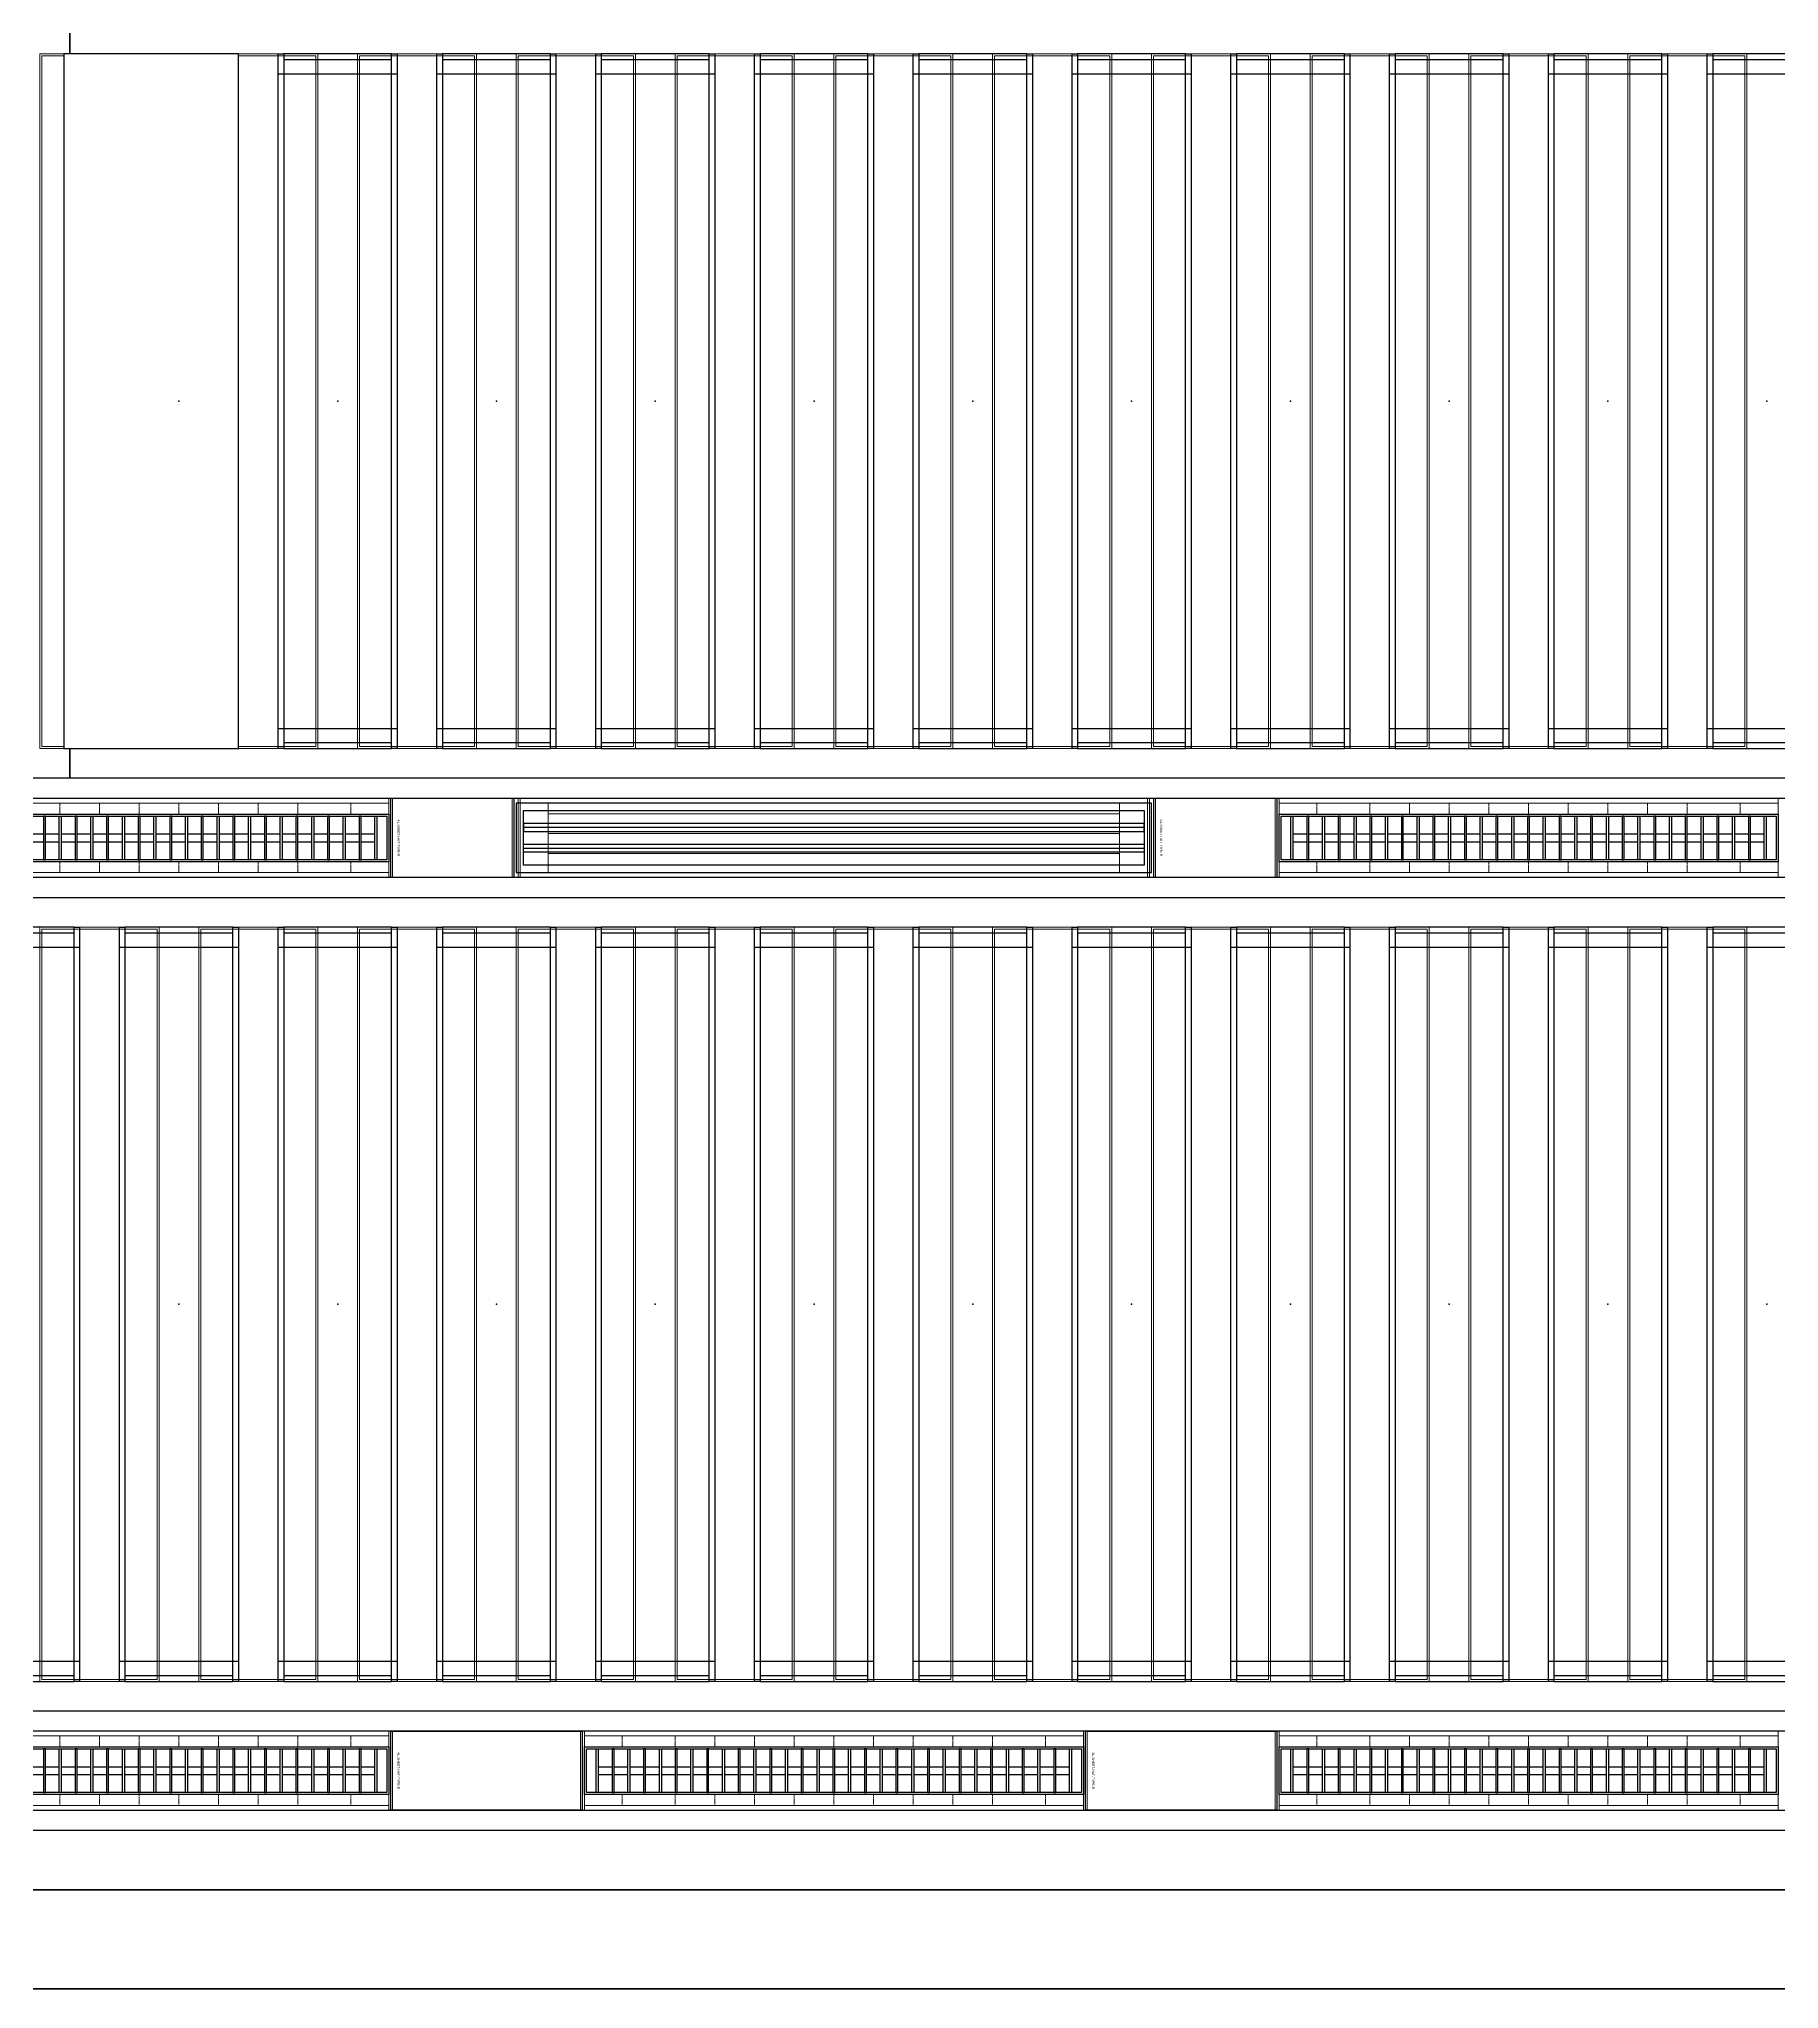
# Model space of a CAD drawing. Header units: millimetres. Extents: x 813027 to 1148939, y -931049 to -10.
# Drawn here: x 1005388 to 1009771, y -114885 to -109973 of the extents above; entities that cross this region are included whole.
import ezdxf
from ezdxf.enums import TextEntityAlignment as Align

# ---------------------------------------------------------------- set-up
doc = ezdxf.new("R2010")
doc.units = ezdxf.units.MM
doc.linetypes.add('DPA_Hidden 50', pattern=[3, 2, -1])
for name, color, linetype in [('000 - WIPEOUT', 250, 'Continuous'), ('001 - ASCESSORIES', 1, 'Continuous'), ('A04_TUBE SERIES', 2, 'Continuous'), ('A11_ALU.SOLID SHEET', 7, 'Continuous')]:
    doc.layers.add(name, color=color, linetype=linetype)
for name, color, linetype, lineweight in [('A-GLAZ-CURT', 2, 'Continuous', 9), ('I-WALL-E', 2, 'Continuous', 25), ('WALL-E', 2, 'Continuous', 25)]:
    doc.layers.add(name, color=color, linetype=linetype, lineweight=lineweight)

# ---------------------------------------------------------------- blocks, each defined once
blk = doc.blocks.new('DPA_CP_Metal Ceiling Panel - Vertical Panel with Gap-13988918-4160 - LOWER PLATFORM LEVEL - REFLECTED CEILING GENERAL PLAN')
at = {"layer": 'A-GLAZ-CURT'}
for p, q in [((994596.3, -114111.8), (994596.3, -112211.8)), ((994596.3, -112211.8), (994896.3, -112211.8)), ((994596.3, -114111.8), (994596.3, -112211.8)), ((994596.3, -112211.8), (994896.3, -112211.8)), ((994896.3, -112211.8), (994596.3, -112211.8)), ((994596.3, -112211.8), (994596.3, -114111.8)), ((994896.3, -112211.8), (994596.3, -112211.8)), ((994596.3, -112211.8), (994596.3, -114111.8)), ((994596.3, -114111.8), (994596.3, -112211.8)), ((994596.3, -112211.8), (994896.3, -112211.8)), ((994601.3, -114106.8), (994601.3, -112216.8)), ((994601.3, -112216.8), (994891.3, -112216.8)), ((994891.3, -112216.8), (994891.3, -114106.8)), ((994896.3, -114111.8), (994896.3, -112211.8)), ((994896.3, -112211.8), (994896.3, -114111.8)), ((994896.3, -114111.8), (994896.3, -112211.8)), ((994896.3, -114111.8), (994896.3, -112211.8)), ((994896.3, -112211.8), (994896.3, -114111.8)), ((994596.3, -114111.8), (994896.3, -114111.8)), ((994896.3, -114111.8), (994596.3, -114111.8)), ((994596.3, -114111.8), (994896.3, -114111.8)), ((994596.3, -114111.8), (994896.3, -114111.8)), ((994896.3, -114111.8), (994596.3, -114111.8)), ((994601.3, -114106.8), (994891.3, -114106.8))]:
    blk.add_line(p, q, dxfattribs=at)
blk = doc.blocks.new('DPA_CP_Metal Ceiling Panel - Horizontal with Gap-20306943-4160 - LOWER PLATFORM LEVEL - REFLECTED CEILING GENERAL PLAN')
at = {"layer": 'A-GLAZ-CURT'}
for p, q in [((910029.8, -114474.3), (910029.8, -114199.3)), ((910029.8, -114199.3), (910512.8, -114199.3)), ((910029.8, -114474.3), (910029.8, -114199.3)), ((910029.8, -114199.3), (910512.8, -114199.3)), ((910512.8, -114199.3), (910029.8, -114199.3)), ((910029.8, -114199.3), (910029.8, -114474.3)), ((910512.8, -114199.3), (910029.8, -114199.3)), ((910029.8, -114199.3), (910029.8, -114474.3)), ((910029.8, -114474.3), (910029.8, -114199.3)), ((910029.8, -114199.3), (910512.8, -114199.3)), ((910034.8, -114469.3), (910034.8, -114204.3)), ((910034.8, -114204.3), (910507.8, -114204.3)), ((910507.8, -114204.3), (910507.8, -114469.3)), ((910512.8, -114474.3), (910512.8, -114199.3)), ((910512.8, -114199.3), (910512.8, -114474.3)), ((910512.8, -114474.3), (910512.8, -114199.3)), ((910512.8, -114474.3), (910512.8, -114199.3)), ((910512.8, -114199.3), (910512.8, -114474.3)), ((910029.8, -114474.3), (910512.8, -114474.3)), ((910512.8, -114474.3), (910029.8, -114474.3)), ((910029.8, -114474.3), (910512.8, -114474.3)), ((910029.8, -114474.3), (910512.8, -114474.3)), ((910512.8, -114474.3), (910029.8, -114474.3)), ((910034.8, -114469.3), (910507.8, -114469.3))]:
    blk.add_line(p, q, dxfattribs=at)
blk = doc.blocks.new('DPA_CP_Metal Ceiling Luminaire1 - Linear Luminaire 2-14739897-4160 - LOWER PLATFORM LEVEL - REFLECTED CEILING GENERAL PLAN')
at = {"layer": 'A-GLAZ-CURT'}
for p, q in [((901767.8, -114474.3), (901767.8, -114199.3)), ((901767.8, -114199.3), (903024.8, -114199.3)), ((901767.8, -114199.3), (901767.8, -114474.3)), ((903024.8, -114199.3), (901767.8, -114199.3)), ((901767.8, -114199.3), (903024.8, -114199.3)), ((903024.8, -114199.3), (903024.8, -114474.3)), ((903024.8, -114474.3), (903024.8, -114199.3)), ((901767.8, -114249.3), (901767.8, -114474.3)), ((901767.8, -114249.3), (903024.8, -114249.3)), ((903024.8, -114249.3), (903024.8, -114474.3)), ((901767.8, -114424.3), (903024.8, -114424.3)), ((903024.8, -114474.3), (901767.8, -114474.3)), ((903024.8, -114474.3), (901767.8, -114474.3)), ((901767.8, -114474.3), (903024.8, -114474.3))]:
    blk.add_line(p, q, dxfattribs=at)
at = {"layer": 'A-GLAZ-CURT', "linetype": 'DPA_Hidden 50'}
for p, q in [((901862.8, -114249.3), (901862.8, -114424.3)), ((901996.3, -114249.3), (901996.3, -114424.3)), ((902096.3, -114249.3), (902096.3, -114424.3)), ((902196.3, -114249.3), (902196.3, -114424.3)), ((902296.3, -114249.3), (902296.3, -114424.3)), ((902396.3, -114249.3), (902396.3, -114424.3)), ((902496.3, -114249.3), (902496.3, -114424.3)), ((902596.3, -114249.3), (902596.3, -114424.3)), ((902696.3, -114249.3), (902696.3, -114424.3)), ((902796.3, -114249.3), (902796.3, -114424.3)), ((902929.8, -114249.3), (902929.8, -114424.3))]:
    blk.add_line(p, q, dxfattribs=at)
blk = doc.blocks.new('DPA_CP_Metal Ceiling Panel - Vertical Panel with Gap-23421458-4160 - LOWER PLATFORM LEVEL - REFLECTED CEILING GENERAL PLAN')
at = {"layer": 'A-GLAZ-CURT'}
for p, q in [((914196.3, -110011.8), (914196.3, -111761.8)), ((914496.3, -110011.8), (914196.3, -110011.8)), ((914196.3, -111761.8), (914196.3, -110011.8)), ((914196.3, -110011.8), (914496.3, -110011.8)), ((914196.3, -110011.8), (914196.3, -111761.8)), ((914496.3, -110011.8), (914196.3, -110011.8)), ((914496.3, -110011.8), (914196.3, -110011.8)), ((914196.3, -110011.8), (914196.3, -111761.8)), ((914196.3, -111761.8), (914196.3, -110011.8)), ((914196.3, -110011.8), (914496.3, -110011.8)), ((914201.3, -111756.8), (914201.3, -110016.8)), ((914491.3, -110016.8), (914201.3, -110016.8)), ((914491.3, -110016.8), (914491.3, -111756.8)), ((914496.3, -110011.8), (914496.3, -111761.8)), ((914496.3, -110011.8), (914496.3, -111761.8)), ((914496.3, -111761.8), (914496.3, -110011.8)), ((914496.3, -111761.8), (914496.3, -110011.8)), ((914496.3, -110011.8), (914496.3, -111761.8)), ((914491.3, -111756.8), (914201.3, -111756.8)), ((914496.3, -111761.8), (914196.3, -111761.8)), ((914496.3, -111761.8), (914196.3, -111761.8)), ((914196.3, -111761.8), (914496.3, -111761.8)), ((914196.3, -111761.8), (914496.3, -111761.8)), ((914496.3, -111761.8), (914196.3, -111761.8))]:
    blk.add_line(p, q, dxfattribs=at)
blk = doc.blocks.new('DPA_CP_Metal Ceiling Panel - Horizontal with Gap-20308794-4160 - LOWER PLATFORM LEVEL - REFLECTED CEILING GENERAL PLAN')
at = {"layer": 'A-GLAZ-CURT'}
for p, q in [((910201.3, -109924.3), (910201.3, -109649.3)), ((910201.3, -109649.3), (910512.8, -109649.3)), ((910201.3, -109924.3), (910201.3, -109649.3)), ((910201.3, -109649.3), (910512.8, -109649.3)), ((910512.8, -109649.3), (910201.3, -109649.3)), ((910201.3, -109649.3), (910201.3, -109924.3)), ((910512.8, -109649.3), (910201.3, -109649.3)), ((910201.3, -109649.3), (910201.3, -109924.3)), ((910201.3, -109924.3), (910201.3, -109649.3)), ((910201.3, -109649.3), (910512.8, -109649.3)), ((910206.3, -109919.3), (910206.3, -109654.3)), ((910206.3, -109654.3), (910507.8, -109654.3)), ((910507.8, -109654.3), (910507.8, -109919.3)), ((910512.8, -109924.3), (910512.8, -109649.3)), ((910512.8, -109649.3), (910512.8, -109924.3)), ((910512.8, -109924.3), (910512.8, -109649.3)), ((910512.8, -109924.3), (910512.8, -109649.3)), ((910512.8, -109649.3), (910512.8, -109924.3)), ((910201.3, -109924.3), (910512.8, -109924.3)), ((910512.8, -109924.3), (910201.3, -109924.3)), ((910201.3, -109924.3), (910512.8, -109924.3)), ((910201.3, -109924.3), (910512.8, -109924.3)), ((910512.8, -109924.3), (910201.3, -109924.3)), ((910206.3, -109919.3), (910507.8, -109919.3))]:
    blk.add_line(p, q, dxfattribs=at)
blk = doc.blocks.new('DPA_CP_Metal Ceiling Air Supply - Linear Diffuser Air Supply-14762131-4160 - LOWER PLATFORM LEVEL - REFLECTED CEILING GENERAL PLAN')
at = {"layer": 'A-GLAZ-CURT'}
h = blk.add_hatch(dxfattribs=at)
h.set_pattern_fill('FP_13', color=256, style=0, pattern_type=2)
h.set_pattern_definition([(180, (909396.33, -109824.28), (6e-15, 50), [])])
h.paths.add_polyline_path([(908676.3, -109874.3), (910116.3, -109874.3), (910116.3, -109699.3), (908676.3, -109699.3)])
for p, q in [((908601.3, -109924.3), (908601.3, -109649.3)), ((908601.3, -109649.3), (910191.3, -109649.3)), ((908601.3, -109924.3), (908601.3, -109649.3)), ((908601.3, -109649.3), (910191.3, -109649.3)), ((910191.3, -109649.3), (908601.3, -109649.3)), ((908601.3, -109649.3), (908601.3, -109924.3)), ((910191.3, -109649.3), (908601.3, -109649.3)), ((908601.3, -109649.3), (908601.3, -109924.3)), ((908601.3, -109924.3), (908601.3, -109649.3)), ((908601.3, -109649.3), (910191.3, -109649.3)), ((908606.3, -109919.3), (908606.3, -109654.3)), ((908606.3, -109654.3), (910186.3, -109654.3)), ((910186.3, -109654.3), (910186.3, -109919.3)), ((910191.3, -109924.3), (910191.3, -109649.3)), ((910191.3, -109649.3), (910191.3, -109924.3)), ((910191.3, -109924.3), (910191.3, -109649.3)), ((910191.3, -109924.3), (910191.3, -109649.3)), ((910191.3, -109649.3), (910191.3, -109924.3)), ((910116.3, -109699.3), (908676.3, -109699.3)), ((908676.3, -109699.3), (908676.3, -109874.3)), ((908676.3, -109874.3), (908676.3, -109699.3)), ((908676.3, -109699.3), (910116.3, -109699.3)), ((908676.3, -109874.3), (908676.3, -109699.3)), ((908676.3, -109699.3), (910116.3, -109699.3)), ((910116.3, -109699.3), (908676.3, -109699.3)), ((908676.3, -109699.3), (908676.3, -109874.3)), ((910116.3, -109874.3), (910116.3, -109699.3)), ((910116.3, -109699.3), (910116.3, -109874.3)), ((910116.3, -109699.3), (910116.3, -109874.3)), ((910116.3, -109874.3), (910116.3, -109699.3)), ((908676.3, -109874.3), (910116.3, -109874.3)), ((910116.3, -109874.3), (908676.3, -109874.3)), ((910116.3, -109874.3), (908676.3, -109874.3)), ((908676.3, -109874.3), (910116.3, -109874.3)), ((908601.3, -109924.3), (910191.3, -109924.3)), ((910191.3, -109924.3), (908601.3, -109924.3)), ((908601.3, -109924.3), (910191.3, -109924.3)), ((908601.3, -109924.3), (910191.3, -109924.3)), ((910191.3, -109924.3), (908601.3, -109924.3)), ((908606.3, -109919.3), (910186.3, -109919.3))]:
    blk.add_line(p, q, dxfattribs=at)
blk = doc.blocks.new('DPA_CP_Metal Ceiling Panel - Horizontal with Gap-V13-4160 - LOWER PLATFORM LEVEL - REFLECTED CEILING GENERAL PLAN')
at = {"layer": 'A-GLAZ-CURT'}
for p, q in [((1008201.3, -109924.3), (1008201.3, -109649.3)), ((1008201.3, -109649.3), (1008512.8, -109649.3)), ((1008201.3, -109924.3), (1008201.3, -109649.3)), ((1008512.8, -109649.3), (1008201.3, -109649.3)), ((1008201.3, -109649.3), (1008201.3, -109924.3)), ((1008201.3, -109649.3), (1008201.3, -109924.3)), ((1008201.3, -109924.3), (1008201.3, -109649.3)), ((1008201.3, -109649.3), (1008512.8, -109649.3)), ((1008203.6, -109649.3), (1008512.8, -109649.3)), ((1008512.8, -109649.3), (1008203.6, -109649.3)), ((1008206.3, -109919.3), (1008206.3, -109654.3)), ((1008206.3, -109654.3), (1008507.8, -109654.3)), ((1008507.8, -109654.3), (1008507.8, -109919.3)), ((1008512.8, -109924.3), (1008512.8, -109649.3)), ((1008512.8, -109649.3), (1008512.8, -109924.3)), ((1008512.8, -109924.3), (1008512.8, -109649.3)), ((1008512.8, -109924.3), (1008512.8, -109649.3)), ((1008512.8, -109649.3), (1008512.8, -109924.3)), ((1008201.3, -109924.3), (1008512.8, -109924.3)), ((1008201.3, -109924.3), (1008512.8, -109924.3)), ((1008512.8, -109924.3), (1008201.3, -109924.3)), ((1008512.8, -109924.3), (1008203.6, -109924.3)), ((1008203.6, -109924.3), (1008512.8, -109924.3)), ((1008206.3, -109919.3), (1008507.8, -109919.3))]:
    blk.add_line(p, q, dxfattribs=at)
blk = doc.blocks.new('DPA_CP_Metal Ceiling Luminaire2 - Linear Luminaire 2-14763311-4160 - LOWER PLATFORM LEVEL - REFLECTED CEILING GENERAL PLAN')
at = {"layer": 'A-GLAZ-CURT'}
for p, q in [((907017.8, -109924.3), (907017.8, -109649.3)), ((907017.8, -109649.3), (908274.8, -109649.3)), ((907017.8, -109649.3), (907017.8, -109924.3)), ((908274.8, -109649.3), (907017.8, -109649.3)), ((907017.8, -109649.3), (908274.8, -109649.3)), ((908274.8, -109649.3), (908274.8, -109924.3)), ((908274.8, -109924.3), (908274.8, -109649.3)), ((907017.8, -109699.3), (907017.8, -109924.3)), ((907017.8, -109699.3), (908274.8, -109699.3)), ((908274.8, -109699.3), (908274.8, -109924.3)), ((907017.8, -109874.3), (908274.8, -109874.3)), ((908274.8, -109924.3), (907017.8, -109924.3)), ((908274.8, -109924.3), (907017.8, -109924.3)), ((907017.8, -109924.3), (908274.8, -109924.3))]:
    blk.add_line(p, q, dxfattribs=at)
at = {"layer": 'A-GLAZ-CURT', "linetype": 'DPA_Hidden 50'}
for p, q in [((907112.8, -109699.3), (907112.8, -109874.3)), ((907246.3, -109699.3), (907246.3, -109874.3)), ((907346.3, -109699.3), (907346.3, -109874.3)), ((907446.3, -109699.3), (907446.3, -109874.3)), ((907546.3, -109699.3), (907546.3, -109874.3)), ((907646.3, -109699.3), (907646.3, -109874.3)), ((907746.3, -109699.3), (907746.3, -109874.3)), ((907846.3, -109699.3), (907846.3, -109874.3)), ((907946.3, -109699.3), (907946.3, -109874.3)), ((908046.3, -109699.3), (908046.3, -109874.3)), ((908179.8, -109699.3), (908179.8, -109874.3))]:
    blk.add_line(p, q, dxfattribs=at)
blk = doc.blocks.new('C-2-PP21-AR-4160-01-B_20250829-084021_EXCL')
at = {"layer": 'A-GLAZ-CURT', "rotation": 180}
for p in [(872796.3, -116431.8), (873196.3, -116431.8), (873596.3, -116431.8), (873996.3, -116431.8), (874396.3, -116431.8), (874796.3, -116431.8), (875196.3, -116431.8), (875596.3, -116431.8), (875996.3, -116431.8), (876396.3, -116431.8), (876796.3, -116431.8)]:
    blk.add_blockref('DPA_CP_Metal Ceiling Panel - Vertical Panel with Gap-23421458-4160 - LOWER PLATFORM LEVEL - REFLECTED CEILING GENERAL PLAN', p, dxfattribs=at)
at = {"layer": 'A-GLAZ-CURT'}
for name, p in [('DPA_CP_Metal Ceiling Luminaire1 - Linear Luminaire 2-14739897-4160 - LOWER PLATFORM LEVEL - REFLECTED CEILING GENERAL PLAN', (-943846.3, 107691.8)), ('DPA_CP_Metal Ceiling Panel - Horizontal with Gap-20308794-4160 - LOWER PLATFORM LEVEL - REFLECTED CEILING GENERAL PLAN', (-951017.8, 103141.8)), ('DPA_CP_Metal Ceiling Air Supply - Linear Diffuser Air Supply-14762131-4160 - LOWER PLATFORM LEVEL - REFLECTED CEILING GENERAL PLAN', (-949096.3, 103141.8)), ('DPA_CP_Metal Ceiling Panel - Horizontal with Gap-V13-4160 - LOWER PLATFORM LEVEL - REFLECTED CEILING GENERAL PLAN', (-1047096.3, 103141.8)), ('DPA_CP_Metal Ceiling Luminaire2 - Linear Luminaire 2-14763311-4160 - LOWER PLATFORM LEVEL - REFLECTED CEILING GENERAL PLAN', (-945596.3, 103141.8)), ('DPA_CP_Metal Ceiling Panel - Vertical Panel with Gap-13988918-4160 - LOWER PLATFORM LEVEL - REFLECTED CEILING GENERAL PLAN', (-1036296.3, 105341.8)), ('DPA_CP_Metal Ceiling Panel - Vertical Panel with Gap-13988918-4160 - LOWER PLATFORM LEVEL - REFLECTED CEILING GENERAL PLAN', (-1035896.3, 105341.8)), ('DPA_CP_Metal Ceiling Panel - Vertical Panel with Gap-13988918-4160 - LOWER PLATFORM LEVEL - REFLECTED CEILING GENERAL PLAN', (-1035496.3, 105341.8)), ('DPA_CP_Metal Ceiling Panel - Vertical Panel with Gap-13988918-4160 - LOWER PLATFORM LEVEL - REFLECTED CEILING GENERAL PLAN', (-1035096.3, 105341.8)), ('DPA_CP_Metal Ceiling Panel - Vertical Panel with Gap-13988918-4160 - LOWER PLATFORM LEVEL - REFLECTED CEILING GENERAL PLAN', (-1034696.3, 105341.8)), ('DPA_CP_Metal Ceiling Panel - Vertical Panel with Gap-13988918-4160 - LOWER PLATFORM LEVEL - REFLECTED CEILING GENERAL PLAN', (-1034296.3, 105341.8)), ('DPA_CP_Metal Ceiling Panel - Vertical Panel with Gap-13988918-4160 - LOWER PLATFORM LEVEL - REFLECTED CEILING GENERAL PLAN', (-1033896.3, 105341.8)), ('DPA_CP_Metal Ceiling Panel - Vertical Panel with Gap-13988918-4160 - LOWER PLATFORM LEVEL - REFLECTED CEILING GENERAL PLAN', (-1033496.3, 105341.8)), ('DPA_CP_Metal Ceiling Panel - Vertical Panel with Gap-13988918-4160 - LOWER PLATFORM LEVEL - REFLECTED CEILING GENERAL PLAN', (-1033096.3, 105341.8)), ('DPA_CP_Metal Ceiling Panel - Vertical Panel with Gap-13988918-4160 - LOWER PLATFORM LEVEL - REFLECTED CEILING GENERAL PLAN', (-1032696.3, 105341.8)), ('DPA_CP_Metal Ceiling Panel - Vertical Panel with Gap-13988918-4160 - LOWER PLATFORM LEVEL - REFLECTED CEILING GENERAL PLAN', (-1032296.3, 105341.8)), ('DPA_CP_Metal Ceiling Luminaire1 - Linear Luminaire 2-14739897-4160 - LOWER PLATFORM LEVEL - REFLECTED CEILING GENERAL PLAN', (-943846.3, 105341.8)), ('DPA_CP_Metal Ceiling Panel - Horizontal with Gap-20306943-4160 - LOWER PLATFORM LEVEL - REFLECTED CEILING GENERAL PLAN', (-950846.3, 105341.8)), ('DPA_CP_Metal Ceiling Luminaire1 - Linear Luminaire 2-14739897-4160 - LOWER PLATFORM LEVEL - REFLECTED CEILING GENERAL PLAN', (-942096.3, 105341.8)), ('DPA_CP_Metal Ceiling Panel - Horizontal with Gap-20306943-4160 - LOWER PLATFORM LEVEL - REFLECTED CEILING GENERAL PLAN', (-949096.3, 105341.8)), ('DPA_CP_Metal Ceiling Luminaire1 - Linear Luminaire 2-14739897-4160 - LOWER PLATFORM LEVEL - REFLECTED CEILING GENERAL PLAN', (-940346.3, 105341.8))]:
    blk.add_blockref(name, p, dxfattribs=at)
blk = doc.blocks.new('*U485')
at = {"color": 1}
blk.add_wipeout([(628.5, -60), (-628.5, -60), (-628.5, 60), (628.5, 60)], dxfattribs=at).dxf.layer = '000 - WIPEOUT'
at = {"layer": '001 - ASCESSORIES', "color": 0}
blk.add_lwpolyline([(628.5, -60), (-628.5, -60), (-628.5, 60), (628.5, 60)], close=True, dxfattribs=at)
at = {"layer": '001 - ASCESSORIES'}
for points in [[(623.5, -55), (-623.5, -55), (-623.5, 55), (623.5, 55)], [(-593.5, -55), (-598.5, -55), (-598.5, 55), (-593.5, 55)], [(-558.8, -55), (-553.8, -55), (-553.8, 55), (-558.8, 55)], [(-514, -55), (-519, -55), (-519, 55), (-514, 55)], [(-479.3, -55), (-474.3, -55), (-474.3, 55), (-479.3, 55)], [(-434.6, -55), (-439.6, -55), (-439.6, 55), (-434.6, 55)], [(-399.8, -55), (-394.8, -55), (-394.8, 55), (-399.8, 55)], [(-355.1, -55), (-360.1, -55), (-360.1, 55), (-355.1, 55)], [(-320.4, -55), (-315.4, -55), (-315.4, 55), (-320.4, 55)], [(-275.6, -55), (-280.6, -55), (-280.6, 55), (-275.6, 55)], [(-240.9, -55), (-235.9, -55), (-235.9, 55), (-240.9, 55)], [(-196.2, -55), (-201.2, -55), (-201.2, 55), (-196.2, 55)], [(-161.4, -55), (-156.4, -55), (-156.4, 55), (-161.4, 55)], [(-116.7, -55), (-121.7, -55), (-121.7, 55), (-116.7, 55)], [(-82, -55), (-77, -55), (-77, 55), (-82, 55)], [(-37.2, -55), (-42.2, -55), (-42.2, 55), (-37.2, 55)], [(-2.5, -55), (2.5, -55), (2.5, 55), (-2.5, 55)], [(42.2, -55), (37.2, -55), (37.2, 55), (42.2, 55)], [(77, -55), (82, -55), (82, 55), (77, 55)], [(121.7, -55), (116.7, -55), (116.7, 55), (121.7, 55)], [(156.4, -55), (161.4, -55), (161.4, 55), (156.4, 55)], [(201.2, -55), (196.2, -55), (196.2, 55), (201.2, 55)], [(235.9, -55), (240.9, -55), (240.9, 55), (235.9, 55)], [(280.6, -55), (275.6, -55), (275.6, 55), (280.6, 55)], [(315.4, -55), (320.4, -55), (320.4, 55), (315.4, 55)], [(360.1, -55), (355.1, -55), (355.1, 55), (360.1, 55)], [(394.8, -55), (399.8, -55), (399.8, 55), (394.8, 55)], [(439.6, -55), (434.6, -55), (434.6, 55), (439.6, 55)], [(474.3, -55), (479.3, -55), (479.3, 55), (474.3, 55)], [(519, -55), (514, -55), (514, 55), (519, 55)], [(553.8, -55), (558.8, -55), (558.8, 55), (553.8, 55)], [(598.5, -55), (593.5, -55), (593.5, 55), (598.5, 55)]]:
    blk.add_lwpolyline(points, close=True, dxfattribs=at)
for points in [[(-593.5, 10), (-558.8, 10)], [(-553.8, 10), (-519, 10)], [(-514, 10), (-479.3, 10)], [(-474.3, 10), (-439.6, 10)], [(-434.6, 10), (-399.8, 10)], [(-394.8, 10), (-360.1, 10)], [(-355.1, 10), (-320.4, 10)], [(-315.4, 10), (-280.6, 10)], [(-275.6, 10), (-240.9, 10)], [(-235.9, 10), (-201.2, 10)], [(-196.2, 10), (-161.4, 10)], [(-156.4, 10), (-121.7, 10)], [(-116.7, 10), (-82, 10)], [(-77, 10), (-42.2, 10)], [(-37.2, 10), (-2.5, 10)], [(2.5, 10), (37.2, 10)], [(42.2, 10), (77, 10)], [(82, 10), (116.7, 10)], [(121.7, 10), (156.4, 10)], [(161.4, 10), (196.2, 10)], [(201.2, 10), (235.9, 10)], [(240.9, 10), (275.6, 10)], [(280.6, 10), (315.4, 10)], [(320.4, 10), (355.1, 10)], [(360.1, 10), (394.8, 10)], [(399.8, 10), (434.6, 10)], [(439.6, 10), (474.3, 10)], [(479.3, 10), (514, 10)], [(519, 10), (553.8, 10)], [(558.8, 10), (593.5, 10)], [(-593.5, -10), (-558.8, -10)], [(-553.8, -10), (-519, -10)], [(-514, -10), (-479.3, -10)], [(-474.3, -10), (-439.6, -10)], [(-434.6, -10), (-399.8, -10)], [(-394.8, -10), (-360.1, -10)], [(-355.1, -10), (-320.4, -10)], [(-315.4, -10), (-280.6, -10)], [(-275.6, -10), (-240.9, -10)], [(-235.9, -10), (-201.2, -10)], [(-196.2, -10), (-161.4, -10)], [(-156.4, -10), (-121.7, -10)], [(-116.7, -10), (-82, -10)], [(-77, -10), (-42.2, -10)], [(-37.2, -10), (-2.5, -10)], [(2.5, -10), (37.2, -10)], [(42.2, -10), (77, -10)], [(82, -10), (116.7, -10)], [(121.7, -10), (156.4, -10)], [(161.4, -10), (196.2, -10)], [(201.2, -10), (235.9, -10)], [(240.9, -10), (275.6, -10)], [(280.6, -10), (315.4, -10)], [(320.4, -10), (355.1, -10)], [(360.1, -10), (394.8, -10)], [(399.8, -10), (434.6, -10)], [(439.6, -10), (474.3, -10)], [(479.3, -10), (514, -10)], [(519, -10), (553.8, -10)], [(558.8, -10), (593.5, -10)]]:
    blk.add_lwpolyline(points, dxfattribs=at)
blk = doc.blocks.new('*U493')
at = {"layer": 'A11_ALU.SOLID SHEET', "color": 0}
blk.add_lwpolyline([(483, -98.8), (483, 98.8), (0, 98.8), (0, -98.8)], close=True, dxfattribs=at)
at = {"layer": 'Defpoints', "color": 250}
blk.add_point((0, 0), dxfattribs=at)
blk.add_text('AL.SHEET-HAT-TYPE-R', height=6, rotation=270, dxfattribs=at).set_placement((15, 0), align=Align.BOTTOM_CENTER)
blk = doc.blocks.new('*U495')
blk.add_attdef('EXTR.OVL-LENGTH_', (-25, -59.1), '', height=5)
blk.add_wipeout([(-25, 0), (25, 0), (25, 134900), (-25, 134900)]).dxf.layer = '000 - WIPEOUT'
at = {"layer": 'A04_TUBE SERIES', "color": 0}
blk.add_lwpolyline([(-25, 0), (25, 0), (25, 134900), (-25, 134900)], close=True, dxfattribs=at)
blk = doc.blocks.new('*U490')
at = {"layer": 'A11_ALU.SOLID SHEET', "color": 0}
blk.add_lwpolyline([(311.5, -98.8), (311.5, 98.8), (0, 98.8), (0, -98.8)], close=True, dxfattribs=at)
at = {"layer": 'Defpoints', "color": 250}
blk.add_point((0, 0), dxfattribs=at)
blk.add_text('AL.SHEET-HAT-TYPE-R', height=6, rotation=270, dxfattribs=at).set_placement((15, 0), align=Align.BOTTOM_CENTER)
blk = doc.blocks.new('*U484')
at = {"layer": '001 - ASCESSORIES', "color": 0, "linetype": 'ByBlock'}
blk.add_lwpolyline([(800, 87.5), (-800, 87.5), (-800, -87.5), (800, -87.5)], close=True, dxfattribs=at)
at = {"layer": '001 - ASCESSORIES', "linetype": 'ByBlock'}
for points in [[(-781.5, 69), (781.5, 69), (781.5, -69), (-781.5, -69)], [(781.5, 36.3), (-781.5, 36.3), (-781.5, 16.3), (781.5, 16.3)], [(-781.5, -16.3), (781.5, -16.3), (781.5, -36.3), (-781.5, -36.3)]]:
    blk.add_lwpolyline(points, close=True, dxfattribs=at)
for points in [[(781.5, 26.3), (-781.5, 26.3)], [(-781.5, -26.3), (781.5, -26.3)]]:
    blk.add_lwpolyline(points, dxfattribs=at)
blk = doc.blocks.new('*U488')
at = {"layer": 'A11_ALU.SOLID SHEET', "color": 0}
blk.add_lwpolyline([(311.5, -98.8), (311.5, 98.8), (0, 98.8), (0, -98.8)], close=True, dxfattribs=at)
at = {"layer": 'Defpoints', "color": 250}
blk.add_point((0, 0), dxfattribs=at)
blk.add_text('AL.SHEET-HAT-TYPE-R', height=6, rotation=270, dxfattribs=at).set_placement((15, 0), align=Align.BOTTOM_CENTER)
blk = doc.blocks.new('*U492')
blk.add_attdef('EXTR.OVL-LENGTH_', (-25, -59.1), '', height=5)
blk.add_wipeout([(-25, 0), (25, 0), (25, 134900), (-25, 134900)]).dxf.layer = '000 - WIPEOUT'
at = {"layer": 'A04_TUBE SERIES', "color": 0}
blk.add_lwpolyline([(-25, 0), (25, 0), (25, 134900), (-25, 134900)], close=True, dxfattribs=at)
blk = doc.blocks.new('*U515')
for p, q in [((-900.3, -45350), (-900.3, -45050)), ((900, -45050), (900, -45350)), ((-900.3, -45750), (-900.3, -45450)), ((900, -45450), (900, -45750)), ((-900.3, -46150), (-900.3, -45850)), ((900, -45850), (900, -46150)), ((-900.3, -46550), (-900.3, -46250)), ((900, -46250), (900, -46550)), ((-900.3, -46950), (-900.3, -46650)), ((900, -46650), (900, -46950)), ((-900.3, -47350), (-900.3, -47050)), ((900, -47050), (900, -47350)), ((-900.3, -47750), (-900.3, -47450)), ((900, -47450), (900, -47750)), ((-900.3, -48150), (-900.3, -47850)), ((900, -47850), (900, -48150)), ((-900.3, -48550), (-900.3, -48250)), ((900, -48250), (900, -48550)), ((-900.3, -48950), (-900.3, -48650)), ((900, -48650), (900, -48950)), ((-900.3, -49350), (-900.3, -49050)), ((900, -49050), (900, -49350)), ((-900.3, -49750), (-900.3, -49450)), ((900, -49450), (900, -49750))]:
    blk.add_line(p, q)
for p in [(0, -45600), (0, -46000), (0, -46400), (0, -46800), (0, -47200), (0, -47600), (0, -48000), (0, -48400), (0, -48800), (0, -49200), (0, -49600)]:
    blk.add_point(p)
at = {"layer": 'A11_ALU.SOLID SHEET', "color": 0}
for points in [[(-950, -45336), (-936, -45336), (-936, -45064), (-950, -45064)], [(950, -45064), (936, -45064), (936, -45336), (950, -45336)], [(-950, -45336), (950, -45336), (950, -45350), (-950, -45350)], [(-950, -45450), (950, -45450), (950, -45464), (-950, -45464)], [(-950, -45736), (-936, -45736), (-936, -45464), (-950, -45464)], [(950, -45464), (936, -45464), (936, -45736), (950, -45736)], [(-950, -45736), (950, -45736), (950, -45750), (-950, -45750)], [(-950, -45850), (950, -45850), (950, -45864), (-950, -45864)], [(-950, -46136), (-936, -46136), (-936, -45864), (-950, -45864)], [(950, -45864), (936, -45864), (936, -46136), (950, -46136)], [(-950, -46136), (950, -46136), (950, -46150), (-950, -46150)], [(-950, -46250), (950, -46250), (950, -46264), (-950, -46264)], [(-950, -46536), (-936, -46536), (-936, -46264), (-950, -46264)], [(950, -46264), (936, -46264), (936, -46536), (950, -46536)], [(-950, -46536), (950, -46536), (950, -46550), (-950, -46550)], [(-950, -46650), (950, -46650), (950, -46664), (-950, -46664)], [(-950, -46936), (-936, -46936), (-936, -46664), (-950, -46664)], [(950, -46664), (936, -46664), (936, -46936), (950, -46936)], [(-950, -46936), (950, -46936), (950, -46950), (-950, -46950)], [(-950, -47050), (950, -47050), (950, -47064), (-950, -47064)], [(-950, -47336), (-936, -47336), (-936, -47064), (-950, -47064)], [(950, -47064), (936, -47064), (936, -47336), (950, -47336)], [(-950, -47336), (950, -47336), (950, -47350), (-950, -47350)], [(-950, -47450), (950, -47450), (950, -47464), (-950, -47464)], [(-950, -47736), (-936, -47736), (-936, -47464), (-950, -47464)], [(950, -47464), (936, -47464), (936, -47736), (950, -47736)], [(-950, -47736), (950, -47736), (950, -47750), (-950, -47750)], [(-950, -47850), (950, -47850), (950, -47864), (-950, -47864)], [(-950, -48136), (-936, -48136), (-936, -47864), (-950, -47864)], [(950, -47864), (936, -47864), (936, -48136), (950, -48136)], [(-950, -48136), (950, -48136), (950, -48150), (-950, -48150)], [(-950, -48250), (950, -48250), (950, -48264), (-950, -48264)], [(-950, -48536), (-936, -48536), (-936, -48264), (-950, -48264)], [(950, -48264), (936, -48264), (936, -48536), (950, -48536)], [(-950, -48536), (950, -48536), (950, -48550), (-950, -48550)], [(-950, -48650), (950, -48650), (950, -48664), (-950, -48664)], [(-950, -48936), (-936, -48936), (-936, -48664), (-950, -48664)], [(950, -48664), (936, -48664), (936, -48936), (950, -48936)], [(-950, -48936), (950, -48936), (950, -48950), (-950, -48950)], [(-950, -49050), (950, -49050), (950, -49064), (-950, -49064)], [(-950, -49336), (-936, -49336), (-936, -49064), (-950, -49064)], [(950, -49064), (936, -49064), (936, -49336), (950, -49336)], [(-950, -49336), (950, -49336), (950, -49350), (-950, -49350)], [(-950, -49450), (950, -49450), (950, -49464), (-950, -49464)], [(-950, -49736), (-936, -49736), (-936, -49464), (-950, -49464)], [(950, -49464), (936, -49464), (936, -49736), (950, -49736)]]:
    blk.add_lwpolyline(points, close=True, dxfattribs=at)
blk = doc.blocks.new('*U520')
for p, q in [((-825.3, 5250), (-825.3, 5550)), ((825, 5550), (825, 5250)), ((-825.3, 4850), (-825.3, 5150)), ((825, 5150), (825, 4850)), ((-825.3, 4450), (-825.3, 4750)), ((825, 4750), (825, 4450)), ((-825.3, 4050), (-825.3, 4350)), ((825, 4350), (825, 4050)), ((-825.3, 3650), (-825.3, 3950)), ((825, 3950), (825, 3650)), ((-825.3, 3250), (-825.3, 3550)), ((825, 3550), (825, 3250)), ((-825.3, 2850), (-825.3, 3150)), ((825, 3150), (825, 2850)), ((-825.3, 2450), (-825.3, 2750)), ((825, 2750), (825, 2450)), ((-825.3, 2050), (-825.3, 2350)), ((825, 2350), (825, 2050)), ((-825.3, 1650), (-825.3, 1950)), ((825, 1950), (825, 1650))]:
    blk.add_line(p, q)
for p in [(0, 5400), (0, 5000), (0, 4600), (0, 4200), (0, 3800), (0, 3400), (0, 3000), (0, 2600), (0, 2200), (0, 1800)]:
    blk.add_point(p)
at = {"layer": 'A11_ALU.SOLID SHEET', "color": 0}
for points in [[(-875, 5550), (875, 5550), (875, 5536), (-875, 5536)], [(-875, 5264), (-861, 5264), (-861, 5536), (-875, 5536)], [(875, 5536), (861, 5536), (861, 5264), (875, 5264)], [(-875, 5264), (875, 5264), (875, 5250), (-875, 5250)], [(-875, 5150), (875, 5150), (875, 5136), (-875, 5136)], [(-875, 4864), (-861, 4864), (-861, 5136), (-875, 5136)], [(875, 5136), (861, 5136), (861, 4864), (875, 4864)], [(-875, 4864), (875, 4864), (875, 4850), (-875, 4850)], [(-875, 4750), (875, 4750), (875, 4736), (-875, 4736)], [(-875, 4464), (-861, 4464), (-861, 4736), (-875, 4736)], [(875, 4736), (861, 4736), (861, 4464), (875, 4464)], [(-875, 4464), (875, 4464), (875, 4450), (-875, 4450)], [(-875, 4350), (875, 4350), (875, 4336), (-875, 4336)], [(-875, 4064), (-861, 4064), (-861, 4336), (-875, 4336)], [(875, 4336), (861, 4336), (861, 4064), (875, 4064)], [(-875, 4064), (875, 4064), (875, 4050), (-875, 4050)], [(-875, 3950), (875, 3950), (875, 3936), (-875, 3936)], [(-875, 3664), (-861, 3664), (-861, 3936), (-875, 3936)], [(875, 3936), (861, 3936), (861, 3664), (875, 3664)], [(-875, 3664), (875, 3664), (875, 3650), (-875, 3650)], [(-875, 3550), (875, 3550), (875, 3536), (-875, 3536)], [(-875, 3264), (-861, 3264), (-861, 3536), (-875, 3536)], [(875, 3536), (861, 3536), (861, 3264), (875, 3264)], [(-875, 3264), (875, 3264), (875, 3250), (-875, 3250)], [(-875, 3150), (875, 3150), (875, 3136), (-875, 3136)], [(-875, 2864), (-861, 2864), (-861, 3136), (-875, 3136)], [(875, 3136), (861, 3136), (861, 2864), (875, 2864)], [(-875, 2864), (875, 2864), (875, 2850), (-875, 2850)], [(-875, 2750), (875, 2750), (875, 2736), (-875, 2736)], [(-875, 2464), (-861, 2464), (-861, 2736), (-875, 2736)], [(875, 2736), (861, 2736), (861, 2464), (875, 2464)], [(-875, 2464), (875, 2464), (875, 2450), (-875, 2450)], [(-875, 2350), (875, 2350), (875, 2336), (-875, 2336)], [(-875, 2064), (-861, 2064), (-861, 2336), (-875, 2336)], [(875, 2336), (861, 2336), (861, 2064), (875, 2064)], [(-875, 2064), (875, 2064), (875, 2050), (-875, 2050)], [(-875, 1950), (875, 1950), (875, 1936), (-875, 1936)], [(-875, 1664), (-861, 1664), (-861, 1936), (-875, 1936)], [(875, 1936), (861, 1936), (861, 1664), (875, 1664)]]:
    blk.add_lwpolyline(points, close=True, dxfattribs=at)
blk = doc.blocks.new('*U544')
blk.add_point((0, 0))
blk.add_wipeout([(875, 250), (875, 690), (-875, 690), (-875, 250)]).dxf.layer = '000 - WIPEOUT'
blk.add_point((0, 400))
at = {"layer": 'A11_ALU.SOLID SHEET', "color": 0}
blk.add_lwpolyline([(875, 250), (875, 690), (-875, 690), (-875, 250)], close=True, dxfattribs=at)
blk = doc.blocks.new('C-2-PP21-AR-4160-01-B_20250829-084416_NEWCL')
blk.add_lwpolyline([(-117350, -5345), (-113350, -5345), (-113350, -5347), (-96550, -5347), (-96550, -2450), (-92235, -2450), (-92235, -6455), (-84190, -6455), (-84190, -5820), (-81330, -5820), (-81330, -5345), (-56900, -5345), (-56900, -6455), (-41740, -6455), (-41740, -2500), (-29350, -2500), (-29350, -5482), (-19750, -5482), (-19750, -5480), (-19400, -5480), (-19400, -7995), (-19350, -7995), (-19350, -9295), (-154550, -9295)])
at = {"rotation": 90}
for name, p in [('*U520', (-35550, -5545)), ('*U515', (-86950, -7820))]:
    blk.add_blockref(name, p, dxfattribs=at)
blk.add_blockref('*U484', (-39700, -6645))
for p in [(-41450, -6645), (-37950, -6645), (-39700, -8995), (-37950, -8995)]:
    blk.add_blockref('*U485', p)
at = {"layer": 'A11_ALU.SOLID SHEET', "color": 2, "rotation": 90}
blk.add_blockref('*U544', (-40950, -5545), dxfattribs=at)
for name, p in [('*U488', (-40816.5, -6645)), ('*U490', (-38895, -6645)), ('*U493', (-40816.5, -8995)), ('*U493', (-39066.5, -8995))]:
    blk.add_blockref(name, p)
at = {"rotation": 270}
for name, p in [('*U492', (-154400, -6520)), ('*U492', (-154400, -6770)), ('*U495', (-154400, -8870)), ('*U495', (-154400, -9120))]:
    blk.add_blockref(name, p, dxfattribs=at)
blk.add_blockref('*U485', (-41450, -8995))

msp = doc.modelspace()

# ---------------------------------------------------------------- linework, layer by layer
at = {"layer": 'I-WALL-E'}
for p, q in [((1005465, -109922.5), (1005465, -110010)), ((1005465, -110010), (1005465, -109922.5)), ((1005465, -111760), (1005465, -111847.5)), ((1005465, -111847.5), (1005465, -111760))]:
    msp.add_line(p, q, dxfattribs=at)
at = {"layer": 'WALL-E'}
for p, q in [((1027740, -114635), (892540, -114635)), ((892540, -114635), (1027740, -114635)), ((1027990, -114885), (892290, -114885)), ((892290, -114885), (1027990, -114885))]:
    msp.add_line(p, q, dxfattribs=at)

# ---------------------------------------------------------------- block references
msp.add_blockref('C-2-PP21-AR-4160-01-B_20250829-084021_EXCL', (1047090, -105340))

# ---------------------------------------------------------------- next in the draw order: block references
msp.add_blockref('C-2-PP21-AR-4160-01-B_20250829-084416_NEWCL', (1047090, -105340))

doc.saveas('drawing.dxf')
